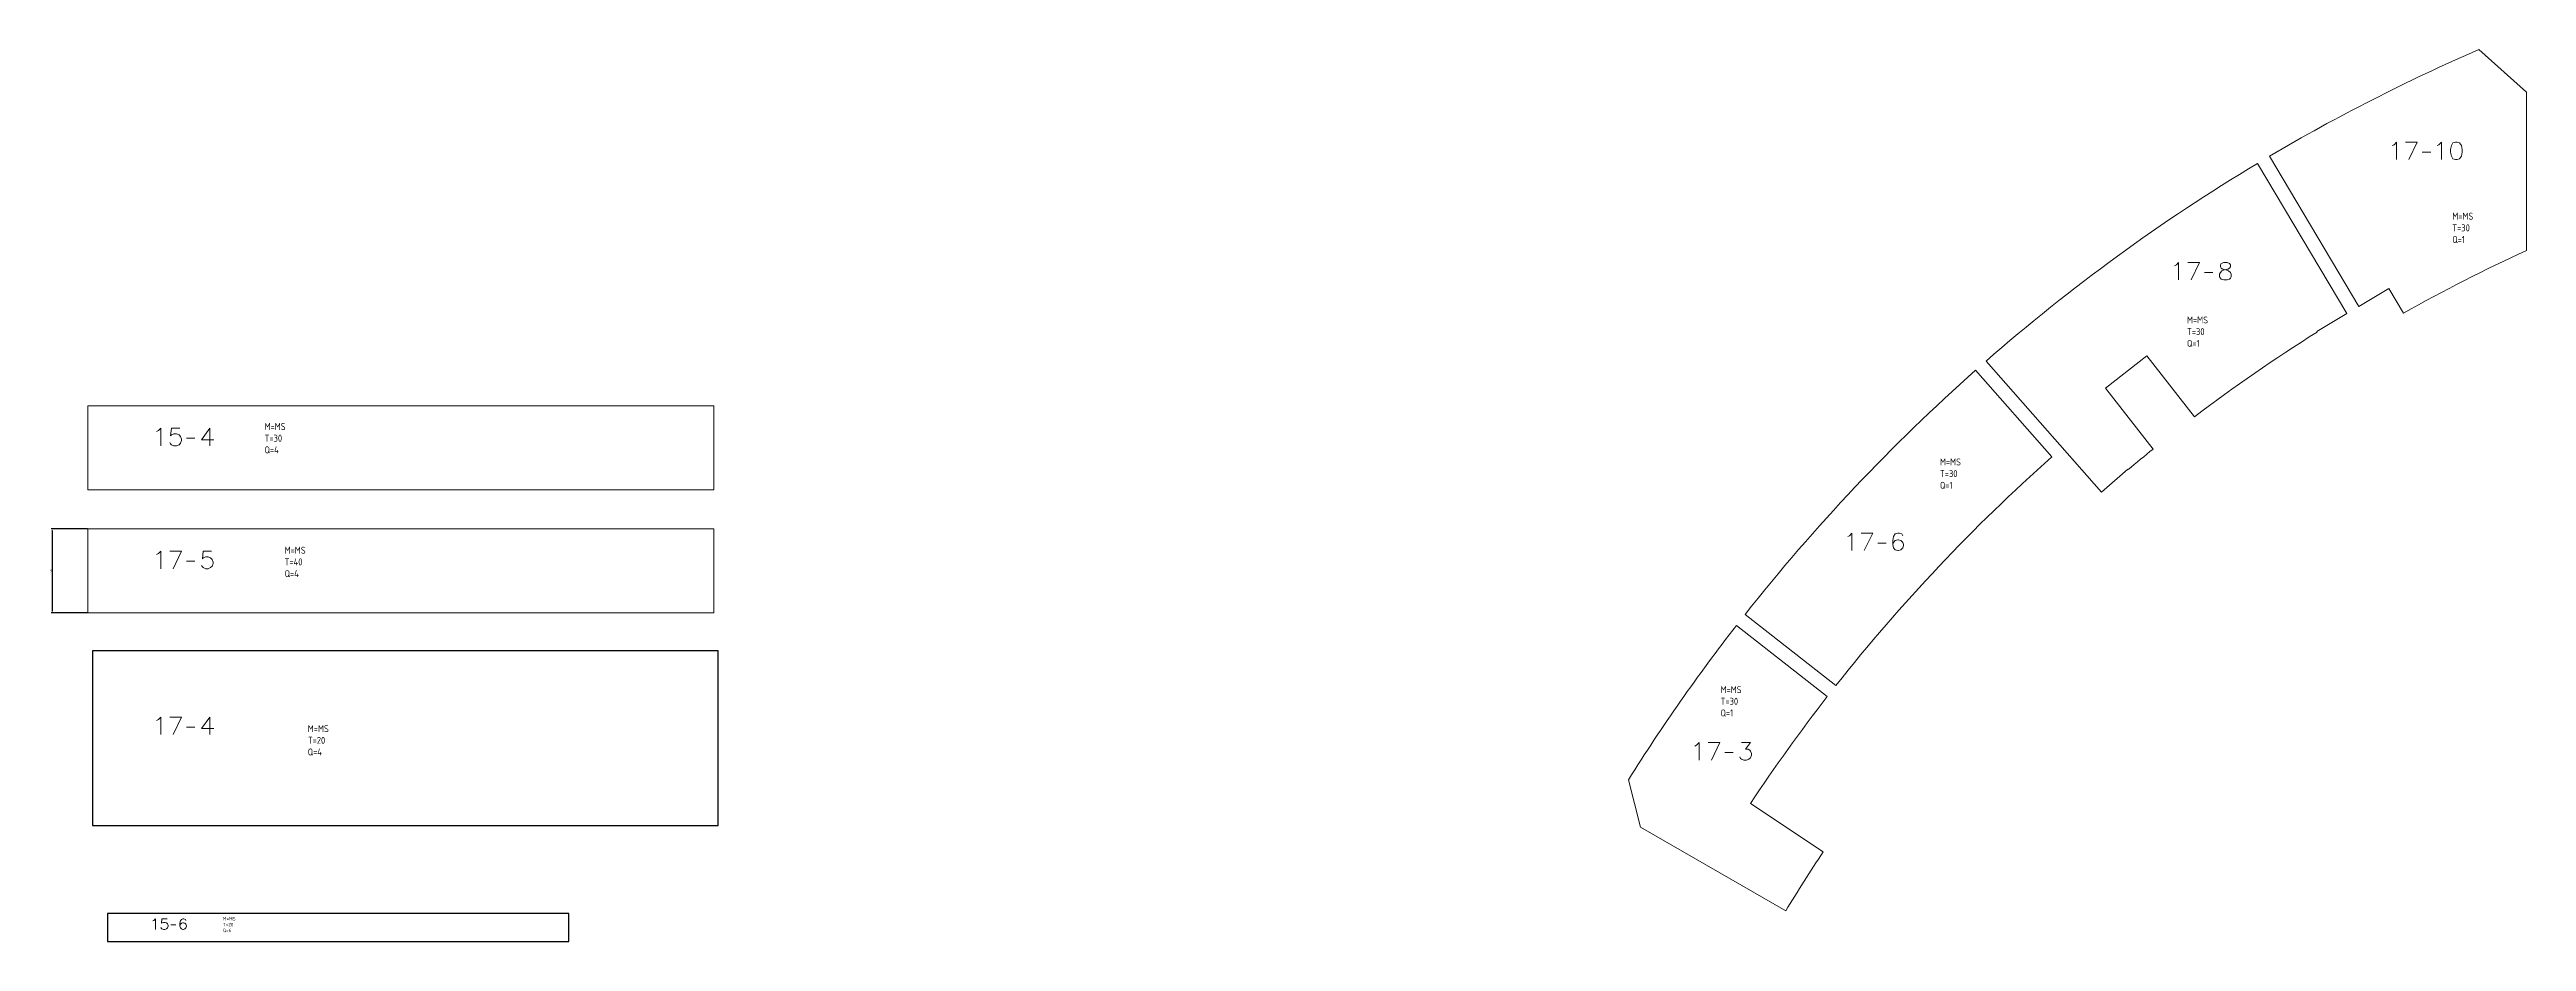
# Model space of a CAD drawing. Header units: millimetres. Extents: x 1194 to 13941, y 635 to 3106.
# Drawn here: x 7326 to 10868, y 1456 to 2731 of the extents above; entities that cross this region are included whole.
import ezdxf

# ---------------------------------------------------------------- set-up
doc = ezdxf.new("R2010")
doc.units = ezdxf.units.MM
doc.layers.add('本体', color=3, linetype='Continuous', lineweight=30)
doc.styles.get("Standard").update_dxf_attribs({"font": 'dim.shx'})
doc.dimstyles.new('ISO-25', dxfattribs={"dimtxt": 2.5, "dimasz": 2.5, "dimexe": 1.25, "dimexo": 0.625, "dimtad": 1, "dimtxsty": 'Standard', "dimcen": 2.5, "dimadec": 0, "dimazin": 0, "dimtfac": 1, "dimtmove": 0, "dimatfit": 3, "dimfxl": 1, "dimarcsym": 0})

# ---------------------------------------------------------------- blocks, each defined once
blk = doc.blocks.new('*D3')
at = {"layer": 'Defpoints', "color": 0, "transparency": 16777216}
for p in [(7380.6, 2045.5), (7329.2, 1925.5), (7380.6, 1925.5)]:
    blk.add_point(p, dxfattribs=at)
at = {"layer": '本体', "color": 0, "lineweight": -2, "transparency": 16777216}
for p, q in [((7380, 2045.5), (7327.9, 2045.5)), ((7329.2, 2043), (7329.2, 1928)), ((7380, 1925.5), (7327.9, 1925.5))]:
    blk.add_line(p, q, dxfattribs=at)
at = {"layer": '本体', "color": 0, "transparency": 16777216}
for points in [[(7328.7, 2043), (7329.6, 2043), (7329.2, 2045.5)], [(7328.7, 1928), (7329.6, 1928), (7329.2, 1925.5)]]:
    blk.add_solid(points, dxfattribs=at)
at = {"layer": '本体', "color": 0, "transparency": 16777216, "insert": (7327.3, 1985.5), "char_height": 2.5, "attachment_point": 5, "rotation": 90}
blk.add_mtext('120', dxfattribs=at)

msp = doc.modelspace()

# ---------------------------------------------------------------- linework, layer by layer
at = {"color": 3, "linetype": 'Continuous', "lineweight": 0}
for p, q in [((10867.7, 2669.7), (10799.5, 2730.8)), ((10867.7, 2443.6), (10867.7, 2669.7)), ((10610.8, 2353.2), (10482.9, 2568)), ((10500.1, 2578.2), (10628, 2363.4)), ((10628, 2363.4), (10670.9, 2389)), ((10670.9, 2389), (10691.8, 2354)), ((10567.8, 2327.6), (10610.8, 2353.2)), ((10568.2, 2327), (10567.8, 2327.6)), ((10188.8, 2148.3), (10079.8, 2272.2)), ((10094.8, 2285.4), (10260, 2097.7)), ((10265.9, 2246.6), (10325, 2292.7)), ((10325, 2292.7), (10392.9, 2205.8)), ((10333.8, 2159.6), (10265.9, 2246.6)), ((10260, 2097.7), (10297.5, 2130.8)), ((10297.5, 2130.8), (10298, 2130.2)), ((9750.2, 1923.1), (9880.1, 1821.4)), ((9867.8, 1805.6), (9737.9, 1907.4)), ((9583.4, 1686.8), (9600.5, 1619.2)), ((9862, 1583.6), (9757.9, 1652.8)), ((9600.5, 1619.2), (9808.4, 1499.2))]:
    msp.add_line(p, q, dxfattribs=at)
at = {"color": 5, "lineweight": 0}
for points in [[(10675.7, 2593.6), (10678.3, 2594.7), (10681.9, 2598.3), (10681.9, 2573.4)], [(10694.8, 2598.3), (10711.6, 2598.3), (10699.5, 2573.4)], [(10740.2, 2593.6), (10742.4, 2594.7), (10746, 2598.3), (10746, 2573.4)], [(10718.6, 2584), (10730.7, 2584)], [(10364.4, 2421.4), (10367, 2422.9), (10370.3, 2426.2), (10370.3, 2401.3)], [(10383.4, 2426.2), (10400.3, 2426.2), (10388.2, 2401.3)], [(10407.2, 2411.9), (10419.3, 2411.9)], [(7478.6, 2184.8), (7481.2, 2185.9), (7484.8, 2189.6), (7484.8, 2164.3)], [(7511.9, 2189.6), (7500.2, 2189.6), (7498.7, 2178.6), (7500.2, 2180.1), (7503.5, 2181.2), (7507.2, 2181.2), (7510.8, 2180.1), (7513, 2177.5), (7514.5, 2173.8), (7514.5, 2171.6), (7513, 2168), (7510.8, 2165.8), (7507.2, 2164.3), (7503.5, 2164.3), (7500.2, 2165.8), (7498.7, 2166.9), (7497.6, 2169.1)], [(7521.4, 2175.3), (7533.5, 2175.3)], [(7554.8, 2189.6), (7543.1, 2172.7), (7560.6, 2172.7)], [(7554.8, 2189.6), (7554.8, 2164.3)], [(9897, 2034.6), (9899.6, 2035.7), (9902.9, 2039.4), (9902.9, 2014.5)], [(9916.1, 2039.4), (9932.9, 2039.4), (9920.8, 2014.5)], [(9939.9, 2025.1), (9952, 2025.1)], [(9975.8, 2035.7), (9974.3, 2038.3), (9971, 2039.4), (9968.5, 2039.4), (9964.8, 2038.3), (9962.6, 2034.6), (9961.5, 2028.8), (9961.5, 2022.9), (9962.6, 2018.2), (9964.8, 2015.6), (9968.5, 2014.5), (9969.6, 2014.5), (9973.2, 2015.6), (9975.8, 2018.2), (9976.9, 2021.5), (9976.9, 2022.9), (9975.8, 2026.2), (9973.2, 2028.8), (9969.6, 2029.9), (9968.5, 2029.9), (9964.8, 2028.8), (9962.6, 2026.2), (9961.5, 2022.9)], [(7478.6, 2009), (7481.2, 2010.1), (7484.8, 2013.8), (7484.8, 1988.5)], [(7497.6, 2013.8), (7514.5, 2013.8), (7502.4, 1988.5)], [(7521.4, 1999.5), (7533.5, 1999.5)], [(7557.3, 2013.8), (7545.3, 2013.8), (7544.2, 2002.8), (7545.3, 2004.2), (7548.9, 2005.3), (7552.6, 2005.3), (7555.9, 2004.2), (7558.4, 2001.7), (7559.5, 1998), (7559.5, 1995.8), (7558.4, 1992.2), (7555.9, 1990), (7552.6, 1988.5), (7548.9, 1988.5), (7545.3, 1990), (7544.2, 1991.1), (7543.1, 1993.3)], [(7478.6, 1771.7), (7481.2, 1773.1), (7484.8, 1776.4), (7484.8, 1751.5)], [(7497.6, 1776.4), (7514.5, 1776.4), (7502.4, 1751.5)], [(7554.8, 1776.4), (7543.1, 1759.9), (7560.6, 1759.9)], [(7554.8, 1776.4), (7554.8, 1751.5)], [(7521.4, 1762.1), (7533.5, 1762.1)], [(9678.4, 1735), (9680.9, 1736.1), (9684.6, 1739.8), (9684.6, 1714.9)], [(9697.4, 1739.8), (9714.3, 1739.8), (9702.2, 1714.9)], [(9745, 1739.8), (9758.2, 1739.8), (9750.9, 1730.3), (9754.6, 1730.3), (9757.1, 1729.2), (9758.2, 1727.7), (9759.3, 1724.4), (9759.3, 1721.9), (9758.2, 1718.2), (9755.7, 1716), (9752.4, 1714.9), (9748.7, 1714.9), (9745, 1716), (9743.9, 1717.1), (9742.8, 1719.7)], [(9721.2, 1725.5), (9733.3, 1725.5)], [(7473.5, 1484.9), (7474.9, 1485.6), (7477.1, 1487.8), (7477.1, 1472.8)], [(7493.6, 1487.8), (7486.3, 1487.8), (7485.6, 1481.6), (7486.3, 1482), (7488.5, 1482.7), (7490.7, 1482.7), (7492.9, 1482), (7494.3, 1480.9), (7495.1, 1478.7), (7495.1, 1477.2), (7494.3, 1475), (7492.9, 1473.5), (7490.7, 1472.8), (7488.5, 1472.8), (7486.3, 1473.5), (7485.6, 1474.3), (7484.8, 1475.7)], [(7520.7, 1485.6), (7520, 1487.1), (7517.8, 1487.8), (7516.3, 1487.8), (7514.1, 1487.1), (7512.7, 1484.9), (7511.9, 1481.6), (7511.9, 1477.9), (7512.7, 1475), (7514.1, 1473.5), (7516.3, 1472.8), (7517.1, 1472.8), (7519.2, 1473.5), (7520.7, 1475), (7521.4, 1477.2), (7521.4, 1477.9), (7520.7, 1480.1), (7519.2, 1481.6), (7517.1, 1482), (7516.3, 1482), (7514.1, 1481.6), (7512.7, 1480.1), (7511.9, 1477.9)], [(7499.1, 1479.4), (7506.4, 1479.4)]]:
    msp.add_lwpolyline(points, dxfattribs=at)
for points in [[(10766.2, 2598.3), (10762.5, 2597.2), (10760.3, 2593.6), (10759.2, 2587.7), (10759.2, 2584), (10760.3, 2578.2), (10762.5, 2574.5), (10766.2, 2573.4), (10768.8, 2573.4), (10772, 2574.5), (10774.6, 2578.2), (10775.7, 2584), (10775.7, 2587.7), (10774.6, 2593.6), (10772, 2597.2), (10768.8, 2598.3), (10766.2, 2598.3)], [(10434.7, 2426.2), (10431.1, 2425.1), (10430, 2422.9), (10430, 2420.3), (10431.1, 2418.1), (10433.3, 2416.7), (10438, 2415.6), (10441.7, 2414.5), (10444.2, 2411.9), (10445.3, 2409.7), (10445.3, 2406), (10444.2, 2403.8), (10442.8, 2402.4), (10439.5, 2401.3), (10434.7, 2401.3), (10431.1, 2402.4), (10430, 2403.8), (10428.5, 2406), (10428.5, 2409.7), (10430, 2411.9), (10432.2, 2414.5), (10435.8, 2415.6), (10440.6, 2416.7), (10442.8, 2418.1), (10444.2, 2420.3), (10444.2, 2422.9), (10442.8, 2425.1), (10439.5, 2426.2), (10434.7, 2426.2)]]:
    msp.add_lwpolyline(points, close=True, dxfattribs=at)
at = {"color": 3, "linetype": 'Continuous', "lineweight": 0}
for radius, start, end in [(2710, 113.4429, 120.5527), (2710, 120.9755, 131.1389), (2420, 114.6678, 119.3434), (2460, 122.1617, 127.1266), (2710, 131.5618, 141.7251), (2545, 131.5755, 141.7114), (2460, 128.8735, 129.9527), (2710, 142.148, 147.8434), (2545, 142.1617, 146.401), (2420, 146.401, 148.7688)]:
    msp.add_arc((11877.7, 244.4), radius, start, end, dxfattribs=at)
at = {"layer": '本体', "color": 3, "linetype": 'Continuous', "lineweight": 0}
for p, q in [((7380.6, 2221.3), (7380.6, 2101.3)), ((8275.6, 2221.3), (7380.6, 2221.3)), ((8275.6, 2101.3), (8275.6, 2221.3)), ((7380.6, 2101.3), (8275.6, 2101.3)), ((7380.6, 2045.5), (7380.6, 1925.5)), ((8275.6, 2045.5), (7380.6, 2045.5)), ((8275.6, 1925.5), (8275.6, 2045.5)), ((7380.6, 1925.5), (8275.6, 1925.5))]:
    msp.add_line(p, q, dxfattribs=at)
at = {"layer": '本体'}
for p, q in [((7386.9, 1871.2), (7386.9, 1621.2)), ((8281.9, 1871.2), (7386.9, 1871.2)), ((8281.9, 1621.2), (8281.9, 1871.2)), ((7386.9, 1621.2), (8281.9, 1621.2)), ((7408.3, 1495.6), (7408.3, 1455.6)), ((8068.3, 1495.6), (7408.3, 1495.6)), ((8068.3, 1455.6), (8068.3, 1495.6)), ((7408.3, 1455.6), (8068.3, 1455.6))]:
    msp.add_line(p, q, dxfattribs=at)

# ---------------------------------------------------------------- texts
at = {"attachment_point": 1}
for s, insert, char_height in [('M=MS\\PT=30\\PQ=1', (10761.6, 2497.5), 10), ('M=MS\\PT=30\\PQ=1', (10382.2, 2349.1), 10), ('M=MS\\PT=30\\PQ=4', (7633.1, 2196.8), 10), ('M=MS\\PT=30\\PQ=1', (10028.9, 2146.1), 10), ('M=MS\\PT=40\\PQ=4', (7661.8, 2019.9), 10), ('M=MS\\PT=30\\PQ=1', (9715.2, 1820.6), 10), ('M=MS\\PT=20\\PQ=4', (7694.9, 1764.8), 10), ('M=MS\\PT=20\\PQ=6', (7573.4, 1490.5), 5)]:
    msp.add_mtext_dynamic_manual_height_columns(s, width=64.457, gutter_width=12.5, heights=[46.4], dxfattribs=dict(at, insert=insert, char_height=char_height))

# ---------------------------------------------------------------- dimensions: what is measured, and where the dimension line sits
at = {"layer": '本体'}
dim = msp.add_linear_dim(base=(7329.2, 1925.5), p1=(7380.6, 2045.5), p2=(7380.6, 1925.5), angle=90, dimstyle='ISO-25', override={"dimdec": 0}, dxfattribs=at)
dim.commit()
dim.dimension.update_dxf_attribs({"geometry": '*D3', "text_midpoint": (7327.3, 1985.5)})

doc.saveas('drawing.dxf')
